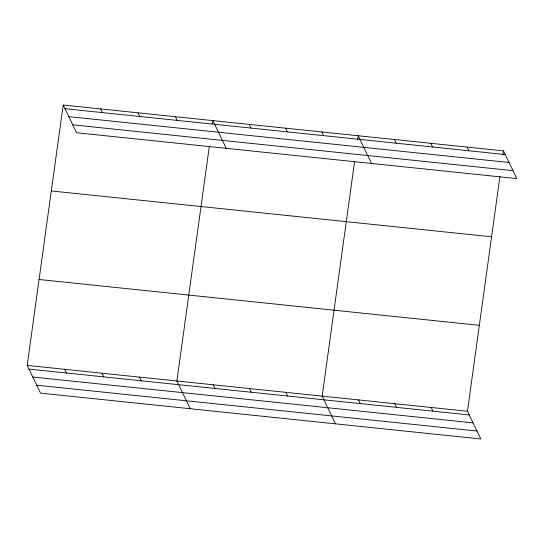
<?xml version="1.0" encoding="UTF-8"?>
<svg xmlns="http://www.w3.org/2000/svg" width="544" height="544" viewBox="0 0 544 544"><rect width="100%" height="100%" fill="white"/><g stroke="black" fill="none" stroke-linecap="round" stroke-linejoin="round"><path stroke-width="0.82" d="M499.916 176.48L467.459 411.257L480.801 438.974L40.542 393.135L27.2 365.412L63.199 105.026L503.458 150.865L516.8 178.588L76.541 132.743L63.199 105.026M209.345 146.22L176.888 380.997L190.23 408.721M212.432 123.916L212.888 120.612L226.229 148.328M354.634 161.35L322.177 396.127L335.519 423.851M357.598 139.869L358.17 135.735L371.511 163.458M502.887 154.992L503.458 150.865M64.974 108.712L505.233 154.557M68.789 116.647L509.048 162.486M72.719 124.814L512.985 170.653M51.32 190.951L491.579 236.79M39.08 279.487L479.339 325.326M27.2 365.412L467.459 411.257M28.975 369.104L469.241 414.943M32.79 377.033L473.056 422.872M36.727 385.206L476.986 431.045M467.14 147.084L468.914 150.77M430.814 143.303L432.589 146.989M394.495 139.516L396.27 143.208M321.851 131.954L323.626 135.646M431.14 407.47L432.915 411.162M285.532 128.173L287.307 131.866M394.822 403.689L396.596 407.381M249.206 124.392L250.981 128.085M358.496 399.908L360.271 403.6M175.46 116.715L177.242 120.401M285.852 392.346L287.633 396.039M138.04 112.819L139.815 116.504M249.533 388.566L251.308 392.251M100.62 108.922L102.394 112.608M213.207 384.785L214.989 388.47M139.468 377.101L141.243 380.793M102.048 373.204L103.822 376.897M64.62 369.308L66.395 373"/></g></svg>
